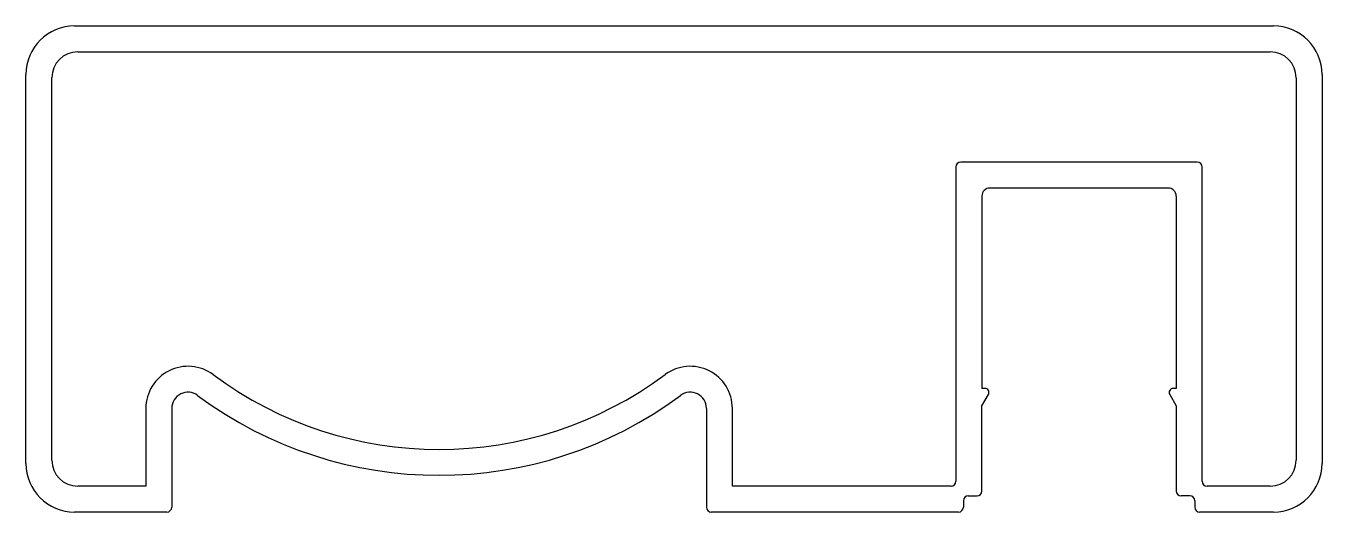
# Model space of a CAD drawing. Extents: x 560.4 to 640.4, y 679.6 to 709.6.
import ezdxf

# ---------------------------------------------------------------- set-up
doc = ezdxf.new("R2010")
doc.units = 0
doc.layers.get('0').update_dxf_attribs({"linetype": 'CONTINUOUS'})

msp = doc.modelspace()

# ---------------------------------------------------------------- linework, layer by layer
for p, q in [((563.375, 709.595), (637.375, 709.595)), ((563.575, 707.995), (637.175, 707.995)), ((560.375, 682.595), (560.375, 706.595)), ((640.375, 706.595), (640.375, 682.595)), ((561.975, 682.795), (561.975, 706.395)), ((638.775, 706.395), (638.775, 682.795)), ((617.773, 700.892), (617.773, 681.495)), ((632.673, 701.192), (618.073, 701.192)), ((632.973, 681.495), (632.973, 700.892)), ((630.875, 699.592), (619.875, 699.592)), ((619.375, 699.092), (619.375, 687.225)), ((631.375, 699.092), (631.375, 687.225)), ((619.561, 687.225), (619.375, 687.225)), ((631.375, 687.225), (631.188, 687.225)), ((619.375, 686.152), (619.778, 686.85)), ((630.971, 686.85), (631.375, 686.152)), ((567.775, 685.991), (567.775, 681.195)), ((569.375, 685.991), (569.375, 679.895)), ((602.375, 685.991), (602.375, 679.895)), ((603.975, 681.195), (603.975, 685.991)), ((619.375, 680.895), (619.375, 686.152)), ((631.375, 686.152), (631.375, 680.895)), ((567.775, 681.195), (563.575, 681.195)), ((617.473, 681.195), (603.975, 681.195)), ((637.175, 681.195), (633.273, 681.195)), ((618.235, 680.295), (618.235, 679.895)), ((618.535, 680.595), (619.075, 680.595)), ((632.215, 680.595), (631.675, 680.595)), ((632.515, 680.295), (632.515, 679.895)), ((569.075, 679.595), (563.375, 679.595)), ((617.935, 679.595), (602.675, 679.595)), ((637.375, 679.595), (632.815, 679.595))]:
    msp.add_line(p, q)
for centre, radius, start, end in [((563.375, 706.595), 3, 90, 180), ((637.375, 706.595), 3, 0, 90), ((563.575, 706.395), 1.6, 90, 180), ((637.175, 706.395), 1.6, 0, 90), ((618.073, 700.892), 0.3, 90, 180), ((632.673, 700.892), 0.3, 0, 90), ((619.875, 699.092), 0.5, 90, 180), ((630.875, 699.092), 0.5, 0, 90), ((570.375, 685.991), 2.6, 53.40507, 180), ((585.875, 706.865), 23.4, 233.40507, 306.59493), ((601.375, 685.991), 2.6, 0, 126.59493), ((619.561, 686.975), 0.25, 330, 90), ((631.188, 686.975), 0.25, 90, 210), ((570.375, 685.991), 1, 53.40507, 180), ((585.875, 706.865), 25, 233.40507, 306.59493), ((601.375, 685.991), 1, 0, 126.59493), ((563.375, 682.595), 3, 180, 270), ((563.575, 682.795), 1.6, 180, 270), ((637.175, 682.795), 1.6, 270, 0), ((637.375, 682.595), 3, 270, 0), ((617.473, 681.495), 0.3, 270, 0), ((619.075, 680.895), 0.3, 270, 0), ((631.675, 680.895), 0.3, 180, 270), ((633.273, 681.495), 0.3, 180, 270), ((618.535, 680.295), 0.3, 90, 180), ((632.215, 680.295), 0.3, 0, 90), ((569.075, 679.895), 0.3, 270, 0), ((602.675, 679.895), 0.3, 180, 270), ((617.935, 679.895), 0.3, 270, 0), ((632.815, 679.895), 0.3, 180, 270)]:
    msp.add_arc(centre, radius, start, end)

doc.saveas('drawing.dxf')
